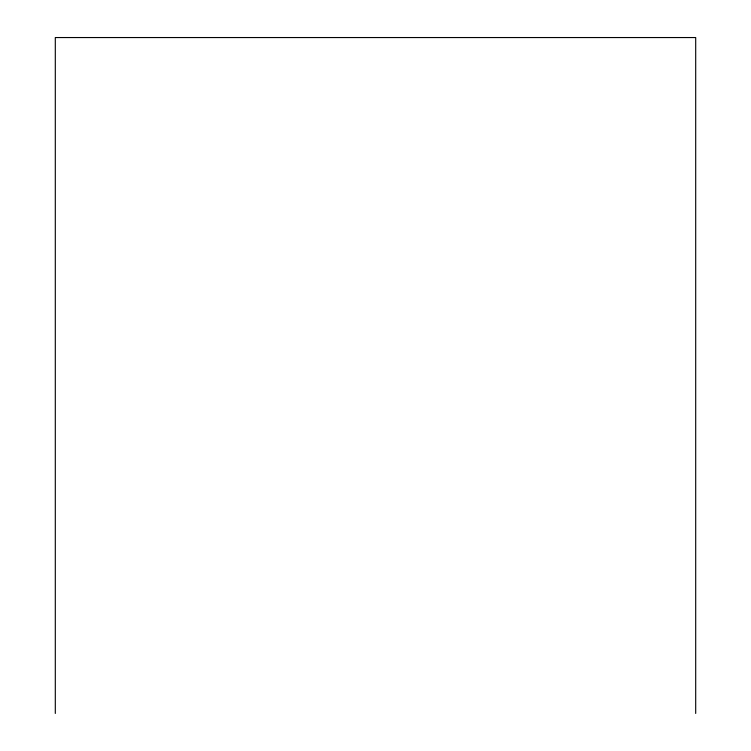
<?xml version="1.0" encoding="UTF-8"?>
<svg xmlns="http://www.w3.org/2000/svg" width="751" height="751" viewBox="0 0 751 751"><rect width="100%" height="100%" fill="white"/><g stroke="black" fill="none" stroke-linecap="round" stroke-linejoin="round"><path stroke-width="1.13" d="M695.698 713.45L695.698 37.55L55.302 37.55L55.302 713.45"/></g></svg>
